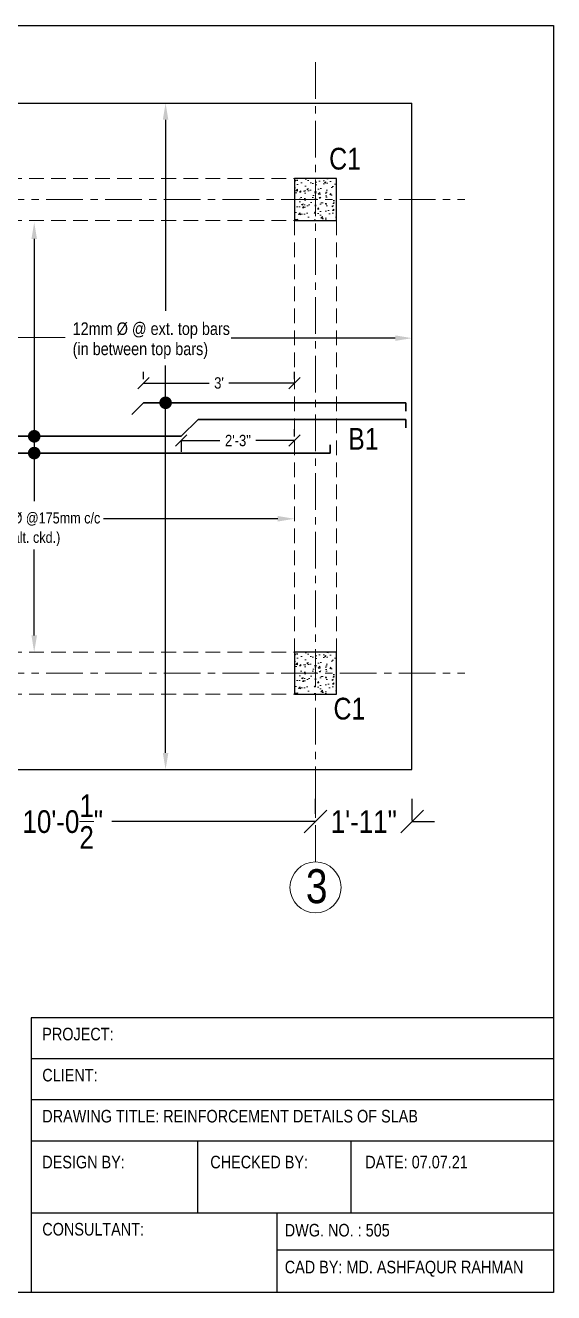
# Model space of a CAD drawing. Header units: inches. Extents: x 133 to 497, y 79 to 396.
# Drawn here: x 370.9 to 496.9, y 94.1 to 396.4 of the extents above; entities that cross this region are included whole.
import ezdxf
from ezdxf import colors
from ezdxf.entities.mleader import LeaderData, LeaderLine
from ezdxf.math import Vec2, Vec3

# ---------------------------------------------------------------- set-up
doc = ezdxf.new("R2010")
doc.units = ezdxf.units.IN
doc.header["$LTSCALE"] = 7
doc.header["$MEASUREMENT"] = 0
doc.header["$PDMODE"] = 3
doc.linetypes.add('CENTER', pattern=[2, 1.25, -0.25, 0.25, -0.25])
doc.linetypes.add('DASHED', pattern=[0.75, 0.5, -0.25])
for name, color, linetype, lineweight in [('Beam', 30, 'DASHED', 18), ('Column', 150, 'Continuous', 25), ('Dimention', 7, 'Continuous', 13), ('Grid line', 120, 'CENTER', 13), ('Hatch', 9, 'Continuous', 13), ('Reinforcement', 1, 'Continuous', 35), ('Slab', 3, 'Continuous', 25), ('Text', 5, 'Continuous', 13)]:
    doc.layers.add(name, color=color, linetype=linetype, lineweight=lineweight)
doc.styles.add('AR_arial narrow', font='ARIALN.TTF')
doc.dimstyles.new('AR_1.0_15', dxfattribs={"dimscale": 15, "dimtxt": 0.18, "dimasz": 0.18, "dimexe": 0.18, "dimexo": 0.0625, "dimgap": 0.09, "dimtad": 0, "dimdec": 4, "dimzin": 0, "dimdsep": 46, "dimlunit": 4, "dimtxsty": 'AR_arial narrow', "dimblk": 'OBLIQUE', "dimcen": 0.09, "dimadec": 0, "dimazin": 0, "dimtfac": 1, "dimtdec": 4, "dimtofl": 0, "dimtmove": 0, "dimatfit": 3, "dimfxl": 1, "dimtolj": 1, "dimtzin": 0, "dimarcsym": 0})
doc.dimstyles.new('AR_1.0_30', dxfattribs={"dimscale": 30, "dimtxt": 0.18, "dimasz": 0.18, "dimexe": 0.18, "dimexo": 0.0625, "dimgap": 0.09, "dimtad": 0, "dimdec": 4, "dimzin": 0, "dimdsep": 46, "dimlunit": 4, "dimtxsty": 'AR_arial narrow', "dimblk": 'OBLIQUE', "dimcen": 0.09, "dimadec": 0, "dimazin": 0, "dimtfac": 1, "dimtdec": 4, "dimtofl": 0, "dimtmove": 0, "dimatfit": 3, "dimfxl": 1, "dimtolj": 1, "dimtzin": 0, "dimarcsym": 0})

# ---------------------------------------------------------------- blocks, each defined once
blk = doc.blocks.new('_Oblique')
at = {"color": 0, "linetype": 'ByBlock', "lineweight": -2}
blk.add_line((-0.5, -0.5), (0.5, 0.5), dxfattribs=at)
blk = doc.blocks.new('*D3')
at = {"layer": 'Defpoints', "color": 0, "transparency": 16777216}
for p in [(319.6, 218.87), (440.1, 206.47), (440.1, 206.47)]:
    blk.add_point(p, dxfattribs=at)
at = {"layer": 'Dimention', "color": 0, "lineweight": -2, "transparency": 16777216}
for p, q in [((319.6, 217), (319.6, 201.07)), ((440.1, 208.34), (440.1, 211.87)), ((319.6, 206.47), (368.12, 206.47)), ((440.1, 206.47), (391.57, 206.47))]:
    blk.add_line(p, q, dxfattribs=at)
at = {"layer": 'Dimention', "color": 0, "lineweight": -2, "transparency": 16777216, "xscale": 5.399999999999999, "yscale": 5.399999999999999, "zscale": 5.399999999999999, "rotation": 180}
blk.add_blockref('_Oblique', (319.6, 206.47), dxfattribs=at)
at = {"layer": 'Dimention', "color": 0, "lineweight": -2, "transparency": 16777216, "xscale": 5.399999999999999, "yscale": 5.399999999999999, "zscale": 5.399999999999999}
blk.add_blockref('_Oblique', (440.1, 206.47), dxfattribs=at)
at = {"layer": 'Dimention', "color": 0, "transparency": 16777216, "insert": (379.85, 206.47), "char_height": 5.4, "attachment_point": 5, "style": 'AR_arial narrow'}
blk.add_mtext('\\A1;10\'-0{\\H1x;\\S1/2;}"', dxfattribs=at)
blk = doc.blocks.new('*D4')
at = {"layer": 'Defpoints', "color": 0, "transparency": 16777216}
for p in [(440.1, 206.47), (463.1, 206.47), (463.1, 204.86)]:
    blk.add_point(p, dxfattribs=at)
at = {"layer": 'Dimention', "color": 0, "lineweight": -2, "transparency": 16777216}
for p, q in [((440.1, 208.34), (440.1, 211.87)), ((463.1, 206.73), (463.1, 211.87)), ((440.1, 206.47), (434.7, 206.47)), ((463.1, 206.47), (468.5, 206.47))]:
    blk.add_line(p, q, dxfattribs=at)
at = {"layer": 'Dimention', "color": 0, "lineweight": -2, "transparency": 16777216, "xscale": 5.399999999999999, "yscale": 5.399999999999999, "zscale": 5.399999999999999}
blk.add_blockref('_Oblique', (440.1, 206.47), dxfattribs=at)
at = {"layer": 'Dimention', "color": 0, "lineweight": -2, "transparency": 16777216, "xscale": 5.399999999999999, "yscale": 5.399999999999999, "zscale": 5.399999999999999, "rotation": 180}
blk.add_blockref('_Oblique', (463.1, 206.47), dxfattribs=at)
at = {"layer": 'Dimention', "color": 0, "transparency": 16777216, "insert": (451.6, 206.47), "char_height": 5.4, "attachment_point": 5, "style": 'AR_arial narrow'}
blk.add_mtext('\\A1;1\'-11"', dxfattribs=at)
blk = doc.blocks.new('*D13')
at = {"layer": 'Defpoints', "color": 0, "transparency": 16777216}
for p in [(408.1, 298.37), (435.1, 297.35), (435.1, 297.35)]:
    blk.add_point(p, dxfattribs=at)
at = {"layer": 'Dimention', "color": 0, "lineweight": -2, "transparency": 16777216}
for p, q in [((435.1, 298.29), (435.1, 300.05)), ((408.1, 297.43), (408.1, 294.65)), ((408.1, 297.35), (417.28, 297.35)), ((435.1, 297.35), (425.91, 297.35))]:
    blk.add_line(p, q, dxfattribs=at)
at = {"layer": 'Dimention', "color": 0, "lineweight": -2, "transparency": 16777216, "xscale": 2.7, "yscale": 2.7, "zscale": 2.7, "rotation": 180}
blk.add_blockref('_Oblique', (408.1, 297.35), dxfattribs=at)
at = {"layer": 'Dimention', "color": 0, "lineweight": -2, "transparency": 16777216, "xscale": 2.7, "yscale": 2.7, "zscale": 2.7}
blk.add_blockref('_Oblique', (435.1, 297.35), dxfattribs=at)
at = {"layer": 'Dimention', "color": 0, "transparency": 16777216, "insert": (421.6, 297.35), "char_height": 2.7, "attachment_point": 5, "style": 'AR_arial narrow'}
blk.add_mtext('\\A1;2\'-3"', dxfattribs=at)
blk = doc.blocks.new('*D20')
at = {"layer": 'Defpoints', "color": 0, "transparency": 16777216}
for p in [(399.1, 311.08), (435.1, 311.08), (435.1, 311.08)]:
    blk.add_point(p, dxfattribs=at)
at = {"layer": 'Dimention', "color": 0, "lineweight": -2, "transparency": 16777216}
for p, q in [((399.1, 312.01), (399.1, 313.78)), ((435.1, 312.01), (435.1, 313.78)), ((399.1, 311.08), (414.73, 311.08)), ((435.1, 311.08), (419.46, 311.08))]:
    blk.add_line(p, q, dxfattribs=at)
at = {"layer": 'Dimention', "color": 0, "lineweight": -2, "transparency": 16777216, "xscale": 2.7, "yscale": 2.7, "zscale": 2.7, "rotation": 180}
blk.add_blockref('_Oblique', (399.1, 311.08), dxfattribs=at)
at = {"layer": 'Dimention', "color": 0, "lineweight": -2, "transparency": 16777216, "xscale": 2.7, "yscale": 2.7, "zscale": 2.7}
blk.add_blockref('_Oblique', (435.1, 311.08), dxfattribs=at)
at = {"layer": 'Dimention', "color": 0, "transparency": 16777216, "insert": (417.1, 311.08), "char_height": 2.7, "attachment_point": 5, "style": 'AR_arial narrow'}
blk.add_mtext("\\A1;3'", dxfattribs=at)

msp = doc.modelspace()

# ---------------------------------------------------------------- hatches: boundary and pattern name
at = {"layer": 'Hatch'}
h = msp.add_hatch(dxfattribs=at)
h.set_pattern_fill('AR-CONC', color=256, scale=0.5)
h.set_pattern_definition([(50, (241, 0), (3.5863, -0.31376), [0.375, -4.125]), (355, (241, 0), (-0.693757, 3.76096), [0.3, -3.3]), (100.4514, (241.299, -0.026), (2.892544, 3.4472), [0.3187, -3.50571]), (46.1842, (241, 1), (5.336207, -0.827596), [0.5625, -6.1875]), (96.6356, (241.4447, 0.931), (4.67331, 4.87059), [0.47805, -5.25857]), (351.1842, (241, 1), (4.67331, 4.87059), [0.45, -4.95]), (21, (241.5, 0.75), (2.984535, -2.013094), [0.375, -4.125]), (326, (241.5, 0.75), (1.216577, 3.62575), [0.3, -3.3]), (71.4514, (241.7487, 0.5822), (4.201112, 1.612656), [0.3187, -3.50571]), (37.5, (241, 0), (0.0607993, 1.6644693), [0, -3.26, 0, -3.35, 0, -3.3125]), (7.5, (241, 0), (1.315348, 1.9720586), [0, -1.91, 0, -3.185, 0, -1.2625]), (327.5, (239.885, 0), (2.669112, -0.1127744), [0, -1.25, 0, -3.9, 0, -5.175]), (317.5, (239.385, 0), (2.915931, 0.500525), [0, -1.625, 0, -2.59, 0, -3.675])])
h.paths.add_polyline_path([(435.0952, 349.87046), (445.0952, 349.87046), (445.0952, 359.87046), (435.0952, 359.87046)])
h = msp.add_hatch(dxfattribs=at)
h.set_pattern_fill('AR-CONC', color=256, scale=0.5)
h.set_pattern_definition([(50, (241, -113), (3.5863, -0.31376), [0.375, -4.125]), (355, (241, -113), (-0.693757, 3.76096), [0.3, -3.3]), (100.4514, (241.299, -113.026), (2.892544, 3.4472), [0.3187, -3.50571]), (46.1842, (241, -112), (5.336207, -0.827596), [0.5625, -6.1875]), (96.6356, (241.4447, -112.069), (4.67331, 4.87059), [0.47805, -5.25857]), (351.1842, (241, -112), (4.67331, 4.87059), [0.45, -4.95]), (21, (241.5, -112.25), (2.984535, -2.013094), [0.375, -4.125]), (326, (241.5, -112.25), (1.216577, 3.62575), [0.3, -3.3]), (71.4514, (241.7487, -112.4178), (4.201112, 1.612656), [0.3187, -3.50571]), (37.5, (241, -113), (0.0607993, 1.6644693), [0, -3.26, 0, -3.35, 0, -3.3125]), (7.5, (241, -113), (1.315348, 1.9720586), [0, -1.91, 0, -3.185, 0, -1.2625]), (327.5, (239.885, -113), (2.669112, -0.1127744), [0, -1.25, 0, -3.9, 0, -5.175]), (317.5, (239.385, -113), (2.915931, 0.500525), [0, -1.625, 0, -2.59, 0, -3.675])])
h.paths.add_polyline_path([(435.0952, 236.87046), (445.0952, 236.87046), (445.0952, 246.87046), (435.0952, 246.87046)])

# ---------------------------------------------------------------- linework, layer by layer
for p, q in [((496.85952, 159.66248), (372.28437, 159.66248)), ((372.28437, 159.66248), (372.28437, 94.12103)), ((496.85952, 149.87126), (372.28437, 149.87126)), ((496.85952, 140.08005), (372.28437, 140.08005)), ((496.85952, 130.28883), (372.28437, 130.28883)), ((411.9711, 130.28883), (411.9711, 113.11519)), ((448.53442, 130.28883), (448.53442, 113.11519)), ((496.85952, 121.2915), (496.85952, 105.73277)), ((496.85952, 113.11519), (372.28437, 113.11519)), ((430.86427, 113.11519), (430.86427, 94.12103)), ((430.86427, 104.31944), (496.85952, 104.31944))]:
    msp.add_line(p, q)
msp.add_lwpolyline([(133.19285, 396.39308), (496.85952, 396.39308), (496.85952, 94.12103), (133.19285, 94.12103)], close=True)
at = {"layer": 'Beam'}
for p, q in [((324.5952, 359.87046), (435.0952, 359.87046)), ((324.5952, 349.87046), (435.0952, 349.87046)), ((435.0952, 349.87046), (435.0952, 246.87046)), ((445.0952, 349.87046), (445.0952, 246.87046)), ((324.5952, 246.87046), (435.0952, 246.87046)), ((324.5952, 236.87046), (435.0952, 236.87046))]:
    msp.add_line(p, q, dxfattribs=at)
at = {"layer": 'Column'}
for points in [[(435.0952, 349.87046), (445.0952, 349.87046), (445.0952, 359.87046), (435.0952, 359.87046)], [(435.0952, 236.87046), (445.0952, 236.87046), (445.0952, 246.87046), (435.0952, 246.87046)]]:
    msp.add_lwpolyline(points, close=True, dxfattribs=at)
at = {"layer": 'Dimention'}
msp.add_line((380.46123, 321.96567), (311.55342, 321.96567), dxfattribs=at)
at = {"layer": 'Grid line'}
for p, q in [((440.0952, 196.84701), (440.0952, 389.25342)), ((151.92296, 354.87046), (475.68878, 354.87046)), ((151.92296, 241.87046), (475.68878, 241.87046))]:
    msp.add_line(p, q, dxfattribs=at)
at = {"layer": 'Grid line', "linetype": 'Continuous'}
msp.add_circle((440.0952, 190.7679), 6.07912, dxfattribs=at)
at = {"layer": 'Reinforcement'}
for p, q in [((396.2952, 303.57046), (399.0952, 306.37046)), ((399.0952, 306.37046), (461.5952, 306.37046)), ((461.5952, 306.37046), (461.5952, 304.37046)), ((408.0952, 298.37046), (412.0952, 302.37046)), ((412.0952, 302.37046), (461.5952, 302.37046)), ((461.5952, 302.37046), (461.5952, 300.37046)), ((351.5952, 298.37046), (408.0952, 298.37046)), ((443.5952, 294.37046), (443.5952, 296.37046)), ((195.5952, 294.37046), (443.5952, 294.37046))]:
    msp.add_line(p, q, dxfattribs=at)
at = {"layer": 'Reinforcement', "const_width": 1.5}
for points in [[(403.61044, 306.37046, 1), (405.11044, 306.37046, 1)], [(372.29415, 298.37046, 1), (373.79415, 298.37046, 1)], [(372.29415, 294.37046, 1), (373.79415, 294.37046, 1)]]:
    msp.add_lwpolyline(points, format="xyb", close=True, dxfattribs=at)
at = {"layer": 'Slab'}
for p, q in [((176.0952, 377.87046), (463.0952, 377.87046)), ((463.0952, 218.87046), (463.0952, 377.87046)), ((176.0952, 218.87046), (463.0952, 218.87046))]:
    msp.add_line(p, q, dxfattribs=at)

# ---------------------------------------------------------------- texts
at = {"layer": 'Dimention', "style": 'AR_arial narrow'}
for s, p in [('12mm Ø @ ext. top bars', (382.2082, 322.54478)), ('(in between top bars)', (382.2082, 317.73578))]:
    msp.add_text(s, height=3, dxfattribs=at).set_placement(p)
at = {"layer": 'Grid line', "linetype": 'Continuous', "style": 'AR_arial narrow'}
for s, height, p in [('C1', 5.184, (443.34841, 361.99964)), ('B1', 5.184, (447.87777, 295.17544)), ('C1', 5.184, (444.38051, 230.82687)), ('3', 8.1, (437.80397, 187.0188))]:
    msp.add_text(s, height=height, dxfattribs=at).set_placement(p)
at = {"layer": 'Text', "char_height": 3, "attachment_point": 1, "style": 'AR_arial narrow'}
for s, width, insert in [('\\pxt1,9,11;PROJECT:', 77.7040815, (374.97077, 157.29662)), ('\\pxt1,9,11;CLIENT:', 77.7040815, (374.97077, 147.5054)), ('\\pxt1,9,11;DRAWING TITLE: REINFORCEMENT DETAILS OF SLAB', 130.4364043, (374.97077, 137.71419)), ('DESIGN BY:', 77.7040815, (374.97077, 126.76947)), ('CHECKED BY:', 77.7040815, (415.02224, 126.76947)), ('DATE: 07.07.21', 77.7040815, (451.9559, 126.76947)), ('\\pxt1,9,11;CONSULTANT:', 77.7040815, (374.97077, 110.74933)), ('DWG. NO. : 505', 77.7040815, (432.76761, 110.52213)), ('CAD BY: MD. ASHFAQUR RAHMAN', 77.7040815, (432.76761, 101.72638))]:
    msp.add_mtext_dynamic_manual_height_columns(s, width=width, gutter_width=20.475, heights=[0], dxfattribs=dict(at, insert=insert))

# ---------------------------------------------------------------- dimensions: what is measured, and where the dimension line sits
at = {"layer": 'Dimention'}
for base, p1, p2, dimstyle, picture, middle in [((435.0952, 311.07626), (399.0952, 311.07626), (435.0952, 311.07626), 'AR_1.0_15', '*D20', (417.0952, 311.07626)), ((435.0952, 297.35479), (408.0952, 298.37046), (435.0952, 297.35479), 'AR_1.0_15', '*D13', (421.5952, 297.35479)), ((440.0952, 206.46962), (319.5952, 218.87046), (440.0952, 206.46962), 'AR_1.0_30', '*D3', (379.8452, 206.46962)), ((463.0952, 206.46962), (440.0952, 206.46962), (463.0952, 204.85988), 'AR_1.0_30', '*D4', (451.5952, 206.46962))]:
    dim = msp.add_linear_dim(base=base, p1=p1, p2=p2, dimstyle=dimstyle, override={"dimtmove": 1}, dxfattribs=at)
    dim.commit()
    dim.dimension.update_dxf_attribs({"geometry": picture, "text_midpoint": middle})

# ---------------------------------------------------------------- leaders
ml = msp.add_multileader_mtext('Standard', dxfattribs=at)
ml.set_content('', color=256, style='AR_arial narrow')
ml.set_leader_properties()
ml.build(insert=Vec2(0, 0))
ml.multileader.update_dxf_attribs({"dogleg_length": 0.36})
ctx = ml.context
ctx.base_point, ctx.char_height, ctx.landing_gap_size, ctx.plane_origin, ctx.plane_x_axis, ctx.plane_y_axis = Vec3(404.36044, 328.3028), 3, 1, Vec3(404.36044, 377.87046), Vec3(0, -1), Vec3(1, 0)
notes = []
notes.append((ctx, [(0, (1, 1, 0), (404.36044, 328.6628), (0, -1), 0.36, [(0, [(404.36044, 377.87046)], 0, [])])]))
ctx.mtext.insert, ctx.mtext.text_direction, ctx.mtext.rotation, ctx.mtext.flow_direction = Vec3(405.86044, 327.3028), Vec3(0, -1), 4.71238898, 5
ml = msp.add_multileader_mtext('Standard', dxfattribs=at)
ml.set_content('', color=256, style='AR_arial narrow')
ml.set_leader_properties()
ml.build(insert=Vec2(0, 0))
ml.multileader.update_dxf_attribs({"dogleg_length": 0.36})
ctx = ml.context
ctx.base_point, ctx.char_height, ctx.landing_gap_size, ctx.plane_origin, ctx.plane_x_axis, ctx.plane_y_axis = Vec3(373.04415, 282.90418), 3, 1, Vec3(373.04415, 377.87046), Vec3(0, -1), Vec3(1, 0)
notes.append((ctx, [(0, (1, 1, 0), (373.04415, 291.27473), (0, -1), 8.37054, [(0, [(373.04415, 349.43804)], 0, [])])]))
ctx.mtext.insert, ctx.mtext.text_direction, ctx.mtext.rotation, ctx.mtext.flow_direction = Vec3(374.54415, 281.90418), Vec3(0, -1), 4.71238898, 5
ml = msp.add_multileader_mtext('Standard', dxfattribs=at)
ml.set_content('', color=256, style='AR_arial narrow')
ml.set_leader_properties()
ml.build(insert=Vec2(0, 0))
ml.multileader.update_dxf_attribs({"dogleg_length": 0.36})
ctx = ml.context
ctx.base_point, ctx.char_height, ctx.landing_gap_size, ctx.plane_origin = Vec3(417.98258, 321.78327), 3, 1, Vec3(463.0952, 321.78327)
ctx.text_align_type = 2
notes.append((ctx, [(0, (1, 1, 0), (420.34258, 321.78327), (-1, 0), 0.36, [(0, [(463.0952, 321.78327)], 0, [])])]))
ctx.mtext.insert, ctx.mtext.alignment, ctx.mtext.flow_direction = Vec3(418.98258, 323.28327), 3, 5
ml = msp.add_multileader_mtext('Standard', dxfattribs=at)
ml.set_content('', color=256, style='AR_arial narrow')
ml.set_leader_properties()
ml.build(insert=Vec2(0, 0))
ml.multileader.update_dxf_attribs({"dogleg_length": 0.36})
ctx = ml.context
ctx.base_point, ctx.char_height, ctx.landing_gap_size, ctx.plane_origin, ctx.plane_x_axis, ctx.plane_y_axis = Vec3(404.36044, 317.26373), 3, 1, Vec3(404.36044, 265.69607), Vec3(0, -1), Vec3(1, 0)
ctx.text_align_type = 2
notes.append((ctx, [(0, (1, 1, 0), (404.36044, 314.90373), (0, 1), 0.36, [(0, [(404.36044, 218.87046)], 0, [])])]))
ctx.mtext.insert, ctx.mtext.text_direction, ctx.mtext.rotation, ctx.mtext.alignment, ctx.mtext.flow_direction = Vec3(405.86044, 316.26373), Vec3(0, -1), 4.71238898, 3, 5
ml = msp.add_multileader_mtext('Standard', dxfattribs=at)
ml.set_content('10mm {\\fArial Narrow|b0|i0|c0|p34;\\H0.875x;Ø @175mm c/c\\P(alt. ckd.)}', color=256, style='AR_arial narrow')
ml.set_leader_properties()
ml.build(insert=Vec2(0, 0))
ml.multileader.update_dxf_attribs({"dogleg_length": 0.36})
ctx = ml.context
ctx.base_point, ctx.char_height, ctx.landing_gap_size, ctx.plane_origin = Vec3(356.56846, 278.70234), 3, 1, Vec3(204.0952, 278.70234)
ctx.text_align_type = 1
notes.append((ctx, [(0, (1, 1, 0), (356.20846, 278.70234), (1, 0), 0.36, [(0, [(204.0952, 278.70234)], 0, [])])]))
ctx.mtext.insert, ctx.mtext.width, ctx.mtext.alignment, ctx.mtext.flow_direction = Vec3(373.08978, 280.58821), 40.6485035, 2, 5
ml = msp.add_multileader_mtext('Standard', dxfattribs=at)
ml.set_content('', color=256, style='AR_arial narrow')
ml.set_leader_properties()
ml.build(insert=Vec2(0, 0))
ml.multileader.update_dxf_attribs({"dogleg_length": 0.36})
ctx = ml.context
ctx.base_point, ctx.char_height, ctx.landing_gap_size, ctx.plane_origin = Vec3(387.53401, 278.70234), 3, 1, Vec3(435.0952, 278.70234)
ctx.text_align_type = 2
notes.append((ctx, [(0, (1, 1, 0), (393.41403, 278.70234), (-1, 0), 3.88002, [(0, [(435.0952, 278.70234)], 0, [])])]))
ctx.mtext.insert, ctx.mtext.alignment, ctx.mtext.flow_direction = Vec3(388.53401, 280.20234), 3, 5
ml = msp.add_multileader_mtext('Standard', dxfattribs=at)
ml.set_content('', color=256, style='AR_arial narrow')
ml.set_leader_properties()
ml.build(insert=Vec2(0, 0))
ml.multileader.update_dxf_attribs({"dogleg_length": 0.36})
ctx = ml.context
ctx.base_point, ctx.char_height, ctx.landing_gap_size, ctx.plane_origin, ctx.plane_x_axis, ctx.plane_y_axis = Vec3(373.04415, 273.34815), 3, 1, Vec3(373.04415, 265.69607), Vec3(0, -1), Vec3(1, 0)
ctx.text_align_type = 2
notes.append((ctx, [(0, (1, 1, 0), (373.04415, 270.98815), (0, 1), 0.36, [(0, [(373.04415, 246.87046)], 0, [])])]))
ctx.mtext.insert, ctx.mtext.text_direction, ctx.mtext.rotation, ctx.mtext.alignment, ctx.mtext.flow_direction = Vec3(374.54415, 272.34815), Vec3(0, -1), 4.71238898, 3, 5
for ctx, leaders in notes:
    for number, flags, end, landing, length, lines in leaders:
        leader = LeaderData()
        leader.index, (leader.has_last_leader_line, leader.has_dogleg_vector, leader.attachment_direction) = number, flags
        leader.last_leader_point, leader.dogleg_vector, leader.dogleg_length = Vec3(end), Vec3(landing), length
        for number, points, colour, breaks in lines:
            line = LeaderLine()
            line.index, line.vertices, line.color, line.breaks = number, Vec3.list(points), colors.encode_raw_color(colour), breaks
            leader.lines.append(line)
        ctx.leaders.append(leader)

doc.saveas('drawing.dxf')
